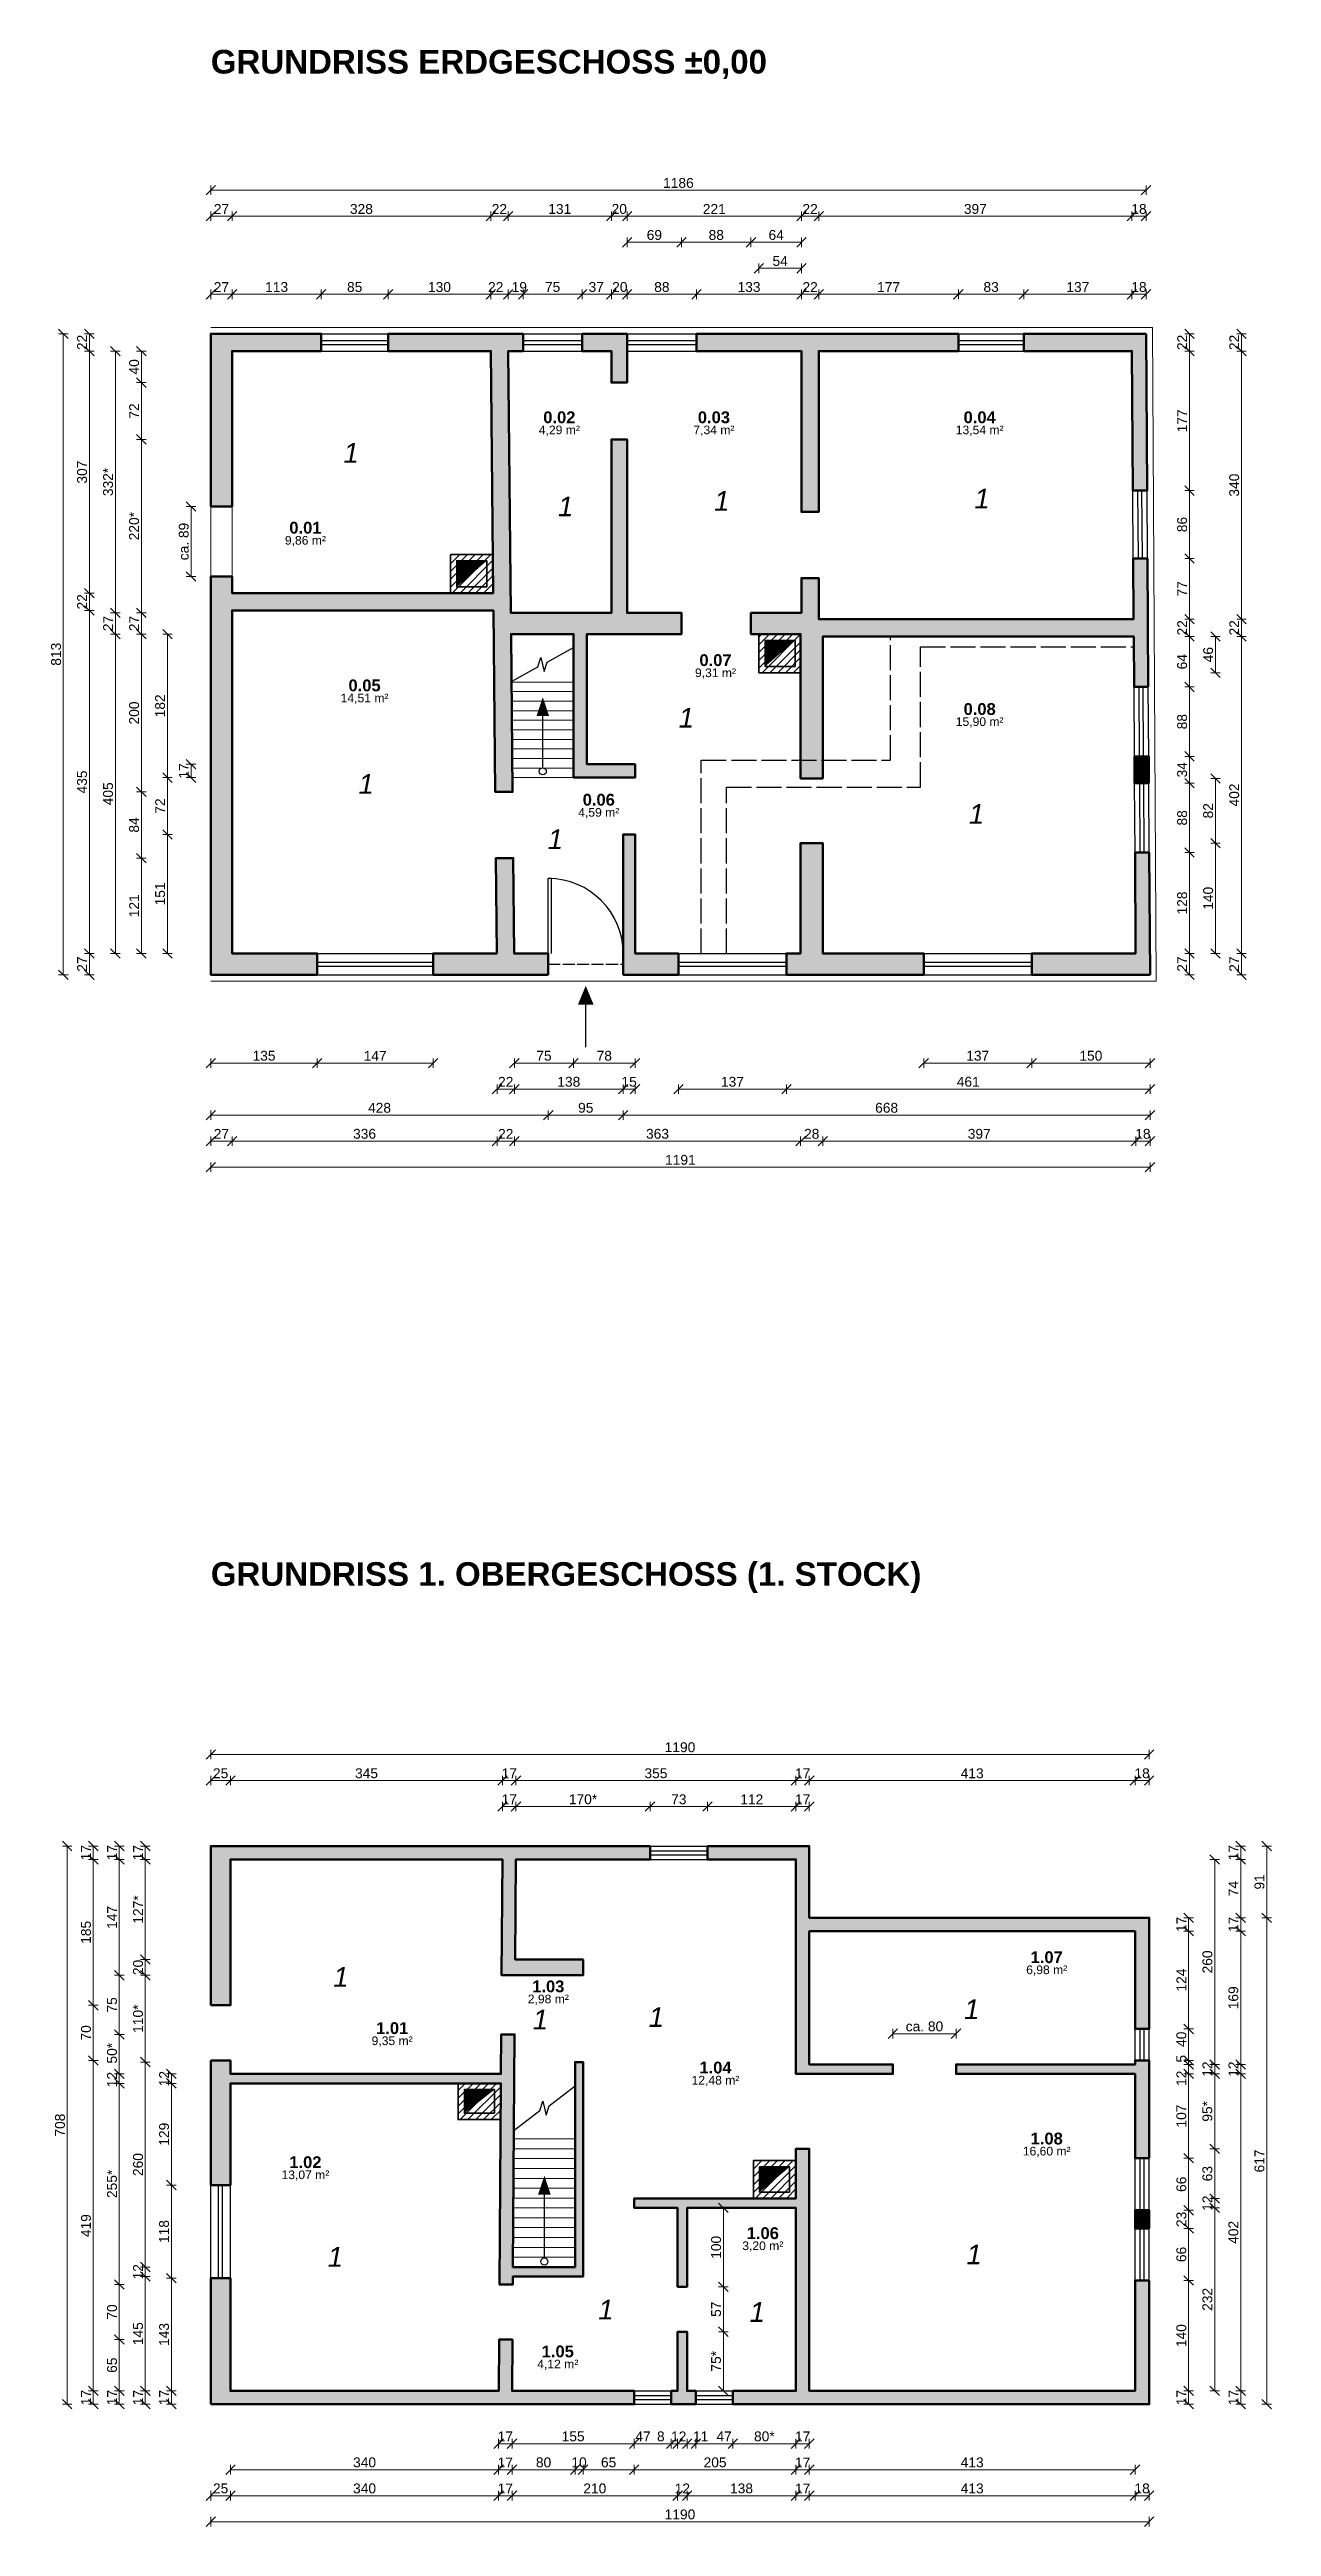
# Model space of a CAD drawing. Header units: centimetres. Extents: x -204 to 1345, y -1968 to 1173.
import ezdxf
from ezdxf.enums import TextEntityAlignment as Align

# ---------------------------------------------------------------- set-up
doc = ezdxf.new("R2010")
doc.units = ezdxf.units.CM
doc.linetypes.add('DASHED', pattern=[1.524, 1.27, -0.254])
for name, color, linetype, lineweight in [('BEMASSUNG', 7, 'Continuous', 18), ('FENSTER', 7, 'Continuous', 25), ('FENSTER_UNKLAR', 7, 'Continuous', 18), ('KELLER_VERMUTET', 8, 'DASHED', 25), ('LINIE_AUSSEN_VORLAGE', 7, 'Continuous', 18), ('MARKIERUNG_1_VORLAGE', 5, 'Continuous', 25), ('PLANKOPF', 7, 'Continuous', 25), ('RAUMSTEMPEL', 7, 'Continuous', 18), ('SCHORNSTEIN', 7, 'Continuous', 35), ('SYMBOLE', 7, 'Continuous', 25), ('TREPPE', 7, 'Continuous', 18), ('TREPPE_LAUFLINIE', 7, 'Continuous', 25), ('TUER', 7, 'Continuous', 25), ('WAND', 7, 'Continuous', 50), ('WAND_FUELLUNG', 8, 'Continuous', 0)]:
    doc.layers.add(name, color=color, linetype=linetype, lineweight=lineweight)
doc.styles.add('HAND', font='ariali.ttf')
doc.styles.add('PLAN', font='arial.ttf')
doc.styles.add('PLAN_FETT', font='arialbd.ttf')
doc.dimstyles.new('BESTAND_1_50', dxfattribs={"dimscale": 5, "dimtxt": 2.5, "dimasz": 1.5, "dimexe": 1.2, "dimexo": 0, "dimgap": 0.6, "dimtad": 1, "dimdec": 0, "dimtxsty": 'PLAN', "dimtsz": 1.2, "dimcen": 2.5, "dimclrd": 7, "dimclre": 7, "dimclrt": 7, "dimazin": 3, "dimtfac": 1, "dimtmove": 2, "dimatfit": 3, "dimlwd": 18, "dimlwe": 13})

msp = doc.modelspace()

# ---------------------------------------------------------------- hatches: boundary and pattern name
at = {"layer": 'SCHORNSTEIN'}
h = msp.add_hatch(dxfattribs=at)
h.set_pattern_fill('ANSI31', scale=2.2)
h.paths.add_polyline_path([(304, 484), (304, 533), (357.8, 533), (358, 508), (358, 484)])
h.paths.add_polyline_path([(350, 525), (312, 525), (312, 492), (350, 492)], flags=0)
h = msp.add_hatch(color=7, dxfattribs=at)
h.dxf.hatch_style = 1
h.paths.add_polyline_path([(312, 492), (350, 525), (312, 525)])
h = msp.add_hatch(dxfattribs=at)
h.set_pattern_fill('ANSI31', scale=2.2)
h.paths.add_polyline_path([(748, 383), (695, 383), (695, 432), (748, 432)])
h.paths.add_polyline_path([(741, 424), (703, 424), (703, 391), (741, 391)], flags=0)
h = msp.add_hatch(color=7, dxfattribs=at)
h.dxf.hatch_style = 1
h.paths.add_polyline_path([(703, 391), (741, 424), (703, 424)])
h = msp.add_hatch(dxfattribs=at)
h.set_pattern_fill('ANSI31', scale=2.2)
h.paths.add_polyline_path([(367.5, -1452), (313.7, -1452), (313.7, -1406), (367.7, -1406), (367.7, -1429)])
h.paths.add_polyline_path([(359.7, -1414), (321.7, -1414), (321.7, -1444), (359.7, -1444)], flags=0)
h = msp.add_hatch(color=7, dxfattribs=at)
h.dxf.hatch_style = 1
h.paths.add_polyline_path([(321.7, -1444), (359.7, -1414), (321.7, -1414)])
h = msp.add_hatch(dxfattribs=at)
h.set_pattern_fill('ANSI31', scale=2.2)
h.paths.add_polyline_path([(688, -1552), (688, -1504), (742, -1504), (742, -1552)])
h.paths.add_polyline_path([(734, -1512), (696, -1512), (696, -1544), (734, -1544)], flags=0)
h = msp.add_hatch(color=7, dxfattribs=at)
h.dxf.hatch_style = 1
h.paths.add_polyline_path([(696, -1544), (734, -1512), (696, -1512)])
at = {"layer": 'SYMBOLE'}
h = msp.add_hatch(color=7, dxfattribs=at)
h.dxf.hatch_style = 1
h.paths.add_polyline_path([(465.5, -38), (485.5, -38), (475.5, -14)])
at = {"layer": 'TREPPE_LAUFLINIE'}
h = msp.add_hatch(color=7, dxfattribs=at)
h.dxf.hatch_style = 1
h.paths.add_polyline_path([(413, 328), (429, 328), (421, 352)])
h = msp.add_hatch(color=7, dxfattribs=at)
h.dxf.hatch_style = 1
h.paths.add_polyline_path([(415, -1547), (431, -1547), (423, -1523)])
at = {"layer": 'WAND_FUELLUNG', "true_color": 0xcdcdcd}
h = msp.add_hatch(color=7, dxfattribs=at)
h.dxf.hatch_style = 1
h.paths.add_polyline_path([(135, 0), (0, 0), (0, 505), (27, 505), (27, 484), (358.2, 484), (355.2, 791), (225, 791), (225, 813), (396, 813), (396, 791), (377.2, 791), (380.5, 459), (508, 459), (508, 679), (528, 679), (528, 459), (597, 459), (597, 432), (477, 432), (477, 267), (538, 267), (538, 250), (460, 250), (460, 432), (380.7, 432), (382.7, 232), (360.7, 232), (358.5, 462), (27, 462), (27, 27), (135, 27)])
h = msp.add_hatch(color=7, dxfattribs=at)
h.dxf.hatch_style = 1
h.paths.add_polyline_path([(0, 594), (0, 813), (140, 813), (140, 791), (27, 791), (27, 594)])
h = msp.add_hatch(color=7, dxfattribs=at)
h.dxf.hatch_style = 1
h.paths.add_polyline_path([(528, 813), (528, 751), (508, 751), (508, 791), (471, 791), (471, 813)])
h = msp.add_hatch(color=7, dxfattribs=at)
h.dxf.hatch_style = 1
h.paths.add_polyline_path([(948, 813), (948, 791), (771, 791), (771, 587), (749, 587), (749, 791), (616, 791), (616, 813)])
h = msp.add_hatch(color=7, dxfattribs=at)
h.dxf.hatch_style = 1
h.paths.add_polyline_path([(1186, 813), (1187.2, 614), (1169.2, 614), (1168.1, 791), (1031, 791), (1031, 813)])
h = msp.add_hatch(color=7, dxfattribs=at)
h.dxf.hatch_style = 1
h.paths.add_polyline_path([(1188.8, 365), (1170.8, 365), (1170.4, 429), (776, 429), (776, 249), (748, 249), (748, 432), (685, 432), (685, 459), (749, 459), (749, 503), (771, 503), (771, 451), (1170.2, 451), (1169.8, 528), (1187.8, 528)])
h = msp.add_hatch(color=7, dxfattribs=at)
h.dxf.hatch_style = 1
h.paths.add_polyline_path([(1189.5, 243), (1171.5, 243), (1171.3, 277), (1189.3, 277)])
h = msp.add_hatch(color=7, dxfattribs=at)
h.dxf.hatch_style = 1
h.paths.add_polyline_path([(523, 0), (523, 178), (538, 178), (538, 27), (593, 27), (593, 0)])
h = msp.add_hatch(color=7, dxfattribs=at)
h.dxf.hatch_style = 1
h.paths.add_polyline_path([(904, 0), (730, 0), (730, 27), (748, 27), (748, 167), (776, 167), (776, 27), (904, 27)])
h = msp.add_hatch(color=7, dxfattribs=at)
h.dxf.hatch_style = 1
h.paths.add_polyline_path([(428, 0), (282, 0), (282, 27), (362.7, 27), (361.5, 148), (383.5, 148), (384.7, 27), (428, 27)])
h = msp.add_hatch(color=7, dxfattribs=at)
h.dxf.hatch_style = 1
h.paths.add_polyline_path([(1191, 0), (1041, 0), (1041, 27), (1172.8, 27), (1172, 155), (1190, 155)])
h = msp.add_hatch(color=7, dxfattribs=at)
h.dxf.hatch_style = 1
h.paths.add_polyline_path([(0, -1307), (0, -1105), (557, -1105), (557, -1122), (386.9, -1122), (386, -1249), (472, -1249), (472, -1269), (368.8, -1269), (369.9, -1122), (25, -1122), (25, -1307)])
h = msp.add_hatch(color=7, dxfattribs=at)
h.dxf.hatch_style = 1
h.paths.add_polyline_path([(630, -1105), (759, -1105), (759, -1196), (1190, -1196), (1190, -1337), (1172, -1337), (1172, -1213), (759, -1213), (759, -1382), (865, -1382), (865, -1394), (742, -1394), (742, -1122), (630, -1122)])
h = msp.add_hatch(color=7, dxfattribs=at)
h.dxf.hatch_style = 1
h.paths.add_polyline_path([(0, -1377), (25, -1377), (25, -1394), (368, -1394), (368.3, -1344), (385.3, -1344), (383.2, -1639), (462, -1639), (462, -1379), (472, -1379), (472, -1651), (383.1, -1651), (383.1, -1661), (366.1, -1661), (367.9, -1406), (25, -1406), (25, -1535), (0, -1535)])
h = msp.add_hatch(color=7, dxfattribs=at)
h.dxf.hatch_style = 1
h.paths.add_polyline_path([(1190, -1501), (1172, -1501), (1172, -1394), (945, -1394), (945, -1382), (1172, -1382), (1172, -1377), (1190, -1377)])
h = msp.add_hatch(color=7, dxfattribs=at)
h.dxf.hatch_style = 1
h.paths.add_polyline_path([(1190, -1656), (1190, -1813), (662, -1813), (662, -1796), (742, -1796), (742, -1564), (604, -1564), (604, -1664), (592, -1664), (592, -1564), (537, -1564), (537, -1552), (742, -1552), (742, -1489), (759, -1489), (759, -1796), (1172, -1796), (1172, -1656)])
h = msp.add_hatch(color=7, dxfattribs=at)
h.dxf.hatch_style = 1
h.paths.add_polyline_path([(1190, -1590), (1172, -1590), (1172, -1567), (1190, -1567)])
h = msp.add_hatch(color=7, dxfattribs=at)
h.dxf.hatch_style = 1
h.paths.add_polyline_path([(0, -1813), (0, -1653), (25, -1653), (25, -1796), (365.1, -1796), (365.6, -1731), (382.6, -1731), (382.1, -1796), (537, -1796), (537, -1813)])
h = msp.add_hatch(color=7, dxfattribs=at)
h.dxf.hatch_style = 1
h.paths.add_polyline_path([(584, -1813), (584, -1796), (592, -1796), (592, -1721), (604, -1721), (604, -1796), (615, -1796), (615, -1813)])

# ---------------------------------------------------------------- linework, layer by layer
at = {"layer": 'FENSTER'}
for points in [[(140, 813), (225, 813)], [(140, 804.5), (225, 804.5)], [(140, 799.5), (140, 804.5)], [(140, 799.5), (225, 799.5)], [(140, 791), (225, 791)], [(225, 799.5), (225, 804.5)], [(396, 813), (471, 813)], [(396, 804.5), (471, 804.5)], [(396, 799.5), (396, 804.5)], [(396, 799.5), (471, 799.5)], [(396, 791), (471, 791)], [(471, 799.5), (471, 804.5)], [(528, 813), (616, 813)], [(528, 804.5), (616, 804.5)], [(528, 799.5), (528, 804.5)], [(528, 799.5), (616, 799.5)], [(528, 791), (616, 791)], [(616, 799.5), (616, 804.5)], [(948, 813), (1031, 813)], [(948, 804.5), (1031, 804.5)], [(948, 799.5), (948, 804.5)], [(948, 799.5), (1031, 799.5)], [(948, 791), (1031, 791)], [(1031, 799.5), (1031, 804.5)], [(1169.8, 528), (1169.2, 614)], [(1176.3, 528), (1175.7, 614)], [(1175.7, 614), (1180.7, 614)], [(1181.3, 528), (1180.7, 614)], [(1187.8, 528), (1187.2, 614)], [(1176.3, 528), (1181.3, 528)], [(1171.3, 277), (1170.8, 365)], [(1177.8, 277), (1177.3, 365)], [(1177.3, 365), (1182.3, 365)], [(1182.8, 277), (1182.3, 365)], [(1189.3, 277), (1188.8, 365)], [(1177.8, 277), (1182.8, 277)], [(1172, 155), (1171.5, 243)], [(1178.5, 155), (1178, 243)], [(1178, 243), (1183, 243)], [(1183.5, 155), (1183, 243)], [(1190, 155), (1189.5, 243)], [(1178.5, 155), (1183.5, 155)], [(135, 27), (282, 27)], [(135, 16), (282, 16)], [(135, 11), (135, 16)], [(135, 11), (282, 11)], [(135, 0), (282, 0)], [(282, 11), (282, 16)], [(593, 27), (730, 27)], [(593, 16), (730, 16)], [(593, 11), (593, 16)], [(593, 11), (730, 11)], [(593, 0), (730, 0)], [(730, 11), (730, 16)], [(904, 27), (1041, 27)], [(904, 16), (1041, 16)], [(904, 11), (904, 16)], [(904, 11), (1041, 11)], [(904, 0), (1041, 0)], [(1041, 11), (1041, 16)], [(557, -1105), (630, -1105)], [(557, -1111), (630, -1111)], [(557, -1116), (557, -1111)], [(557, -1116), (630, -1116)], [(557, -1122), (630, -1122)], [(630, -1116), (630, -1111)], [(1172, -1377), (1172, -1337)], [(1178.5, -1377), (1178.5, -1337)], [(1178.5, -1337), (1183.5, -1337)], [(1183.5, -1377), (1183.5, -1337)], [(1190, -1377), (1190, -1337)], [(1178.5, -1377), (1183.5, -1377)], [(1172, -1567), (1172, -1501)], [(1178.5, -1567), (1178.5, -1501)], [(1178.5, -1501), (1183.5, -1501)], [(1183.5, -1567), (1183.5, -1501)], [(1190, -1567), (1190, -1501)], [(0, -1653), (0, -1535)], [(10, -1653), (10, -1535)], [(10, -1535), (15, -1535)], [(15, -1653), (15, -1535)], [(25, -1653), (25, -1535)], [(1178.5, -1567), (1183.5, -1567)], [(1172, -1656), (1172, -1590)], [(1178.5, -1656), (1178.5, -1590)], [(1178.5, -1590), (1183.5, -1590)], [(1183.5, -1656), (1183.5, -1590)], [(1190, -1656), (1190, -1590)], [(10, -1653), (15, -1653)], [(1178.5, -1656), (1183.5, -1656)], [(537, -1796), (584, -1796)], [(537, -1802), (584, -1802)], [(537, -1807), (537, -1802)], [(537, -1807), (584, -1807)], [(537, -1813), (584, -1813)], [(584, -1807), (584, -1802)], [(615, -1796), (662, -1796)], [(615, -1802), (662, -1802)], [(615, -1807), (615, -1802)], [(615, -1807), (662, -1807)], [(615, -1813), (662, -1813)], [(662, -1807), (662, -1802)]]:
    msp.add_lwpolyline(points, dxfattribs=at)
at = {"layer": 'FENSTER_UNKLAR'}
for points in [[(0, 505), (0, 594)], [(27, 505), (27, 594)]]:
    msp.add_lwpolyline(points, dxfattribs=at)
at = {"layer": 'KELLER_VERMUTET', "ltscale": 25}
for points in [[(622, 27), (622, 272), (862, 272), (862, 429)], [(654, 27), (654, 238), (900, 238), (900, 416), (1170.4, 416)]]:
    msp.add_lwpolyline(points, dxfattribs=at)
at = {"layer": 'LINIE_AUSSEN_VORLAGE'}
msp.add_lwpolyline([(0, 821), (1194, 821), (1199, -8), (0, -8)], dxfattribs=at)
at = {"layer": 'SCHORNSTEIN'}
for points in [[(358, 484), (304, 484), (304, 533), (357.8, 533), (358, 508)], [(350, 492), (350, 525), (312, 525), (312, 492)], [(748, 432), (748, 383), (695, 383), (695, 432)], [(741, 391), (741, 424), (703, 424), (703, 391)], [(367.7, -1429), (367.5, -1452), (313.7, -1452), (313.7, -1406), (367.7, -1406)], [(359.7, -1444), (359.7, -1414), (321.7, -1414), (321.7, -1444)], [(742, -1552), (688, -1552), (688, -1504), (742, -1504)], [(734, -1544), (734, -1512), (696, -1512), (696, -1544)]]:
    msp.add_lwpolyline(points, close=True, dxfattribs=at)
at = {"layer": 'SYMBOLE'}
msp.add_line((475.5, -92), (475.5, -34), dxfattribs=at)
at = {"layer": 'TREPPE'}
for p, q in [((381.3, 371.3), (460, 371.3)), ((381.5, 359.2), (460, 359.2)), ((381.6, 347.1), (460, 347.1)), ((381.7, 334.9), (460, 334.9)), ((381.8, 322.8), (460, 322.8)), ((381.9, 310.7), (460, 310.7)), ((382.1, 298.5), (460, 298.5)), ((382.2, 286.4), (460, 286.4)), ((382.3, 274.3), (460, 274.3)), ((382.4, 262.1), (460, 262.1)), ((382.5, 250), (460, 250)), ((384.2, -1501.5), (462, -1501.5)), ((384.3, -1489), (462, -1489)), ((384.4, -1476.5), (462, -1476.5)), ((383.9, -1539), (462, -1539)), ((384, -1526.5), (462, -1526.5)), ((384.1, -1514), (462, -1514)), ((383.8, -1551.5), (462, -1551.5)), ((383.8, -1564), (462, -1564)), ((383.5, -1601.5), (462, -1601.5)), ((383.6, -1589), (462, -1589)), ((383.7, -1576.5), (462, -1576.5)), ((383.3, -1626.5), (462, -1626.5)), ((383.4, -1614), (462, -1614)), ((383.2, -1639), (462, -1639))]:
    msp.add_line(p, q, dxfattribs=at)
at = {"layer": 'TREPPE_LAUFLINIE'}
for p, q in [((421, 262.5), (421, 330)), ((423, -1627.5), (423, -1545))]:
    msp.add_line(p, q, dxfattribs=at)
for points in [[(381.3, 372), (414.7, 390.5), (418.7, 402.5), (422.7, 384.5), (426.7, 396.5), (460, 415)], [(384.5, -1466), (417.2, -1440.5), (421.2, -1428.5), (425.2, -1446.5), (429.2, -1434.5), (462, -1409)]]:
    msp.add_lwpolyline(points, dxfattribs=at)
for centre in [(421, 258), (423, -1632)]:
    msp.add_circle(centre, 4.5, dxfattribs=at)
at = {"layer": 'TUER'}
for points in [[(428, 27), (428, 122)], [(432, 27), (432, 122), (428, 122)]]:
    msp.add_lwpolyline(points, dxfattribs=at)
at = {"layer": 'TUER', "linetype": 'DASHED', "ltscale": 12}
msp.add_lwpolyline([(428, 13.5), (523, 13.5)], dxfattribs=at)
at = {"layer": 'TUER'}
msp.add_arc((428, 27), 95, 0, 90, dxfattribs=at)
at = {"layer": 'WAND'}
for points in [[(135, 0), (0, 0), (0, 505), (27, 505), (27, 484), (358.2, 484), (355.2, 791), (225, 791), (225, 813), (396, 813), (396, 791), (377.2, 791), (380.5, 459), (508, 459), (508, 679), (528, 679), (528, 459), (597, 459), (597, 432), (477, 432), (477, 267), (538, 267), (538, 250), (460, 250), (460, 432), (380.7, 432), (382.7, 232), (360.7, 232), (358.5, 462), (27, 462), (27, 27), (135, 27)], [(0, 594), (0, 813), (140, 813), (140, 791), (27, 791), (27, 594)], [(528, 813), (528, 751), (508, 751), (508, 791), (471, 791), (471, 813)], [(948, 813), (948, 791), (771, 791), (771, 587), (749, 587), (749, 791), (616, 791), (616, 813)], [(1186, 813), (1187.2, 614), (1169.2, 614), (1168.1, 791), (1031, 791), (1031, 813)], [(1188.8, 365), (1170.8, 365), (1170.4, 429), (776, 429), (776, 249), (748, 249), (748, 432), (685, 432), (685, 459), (749, 459), (749, 503), (771, 503), (771, 451), (1170.2, 451), (1169.8, 528), (1187.8, 528)], [(1189.5, 243), (1171.5, 243), (1171.3, 277), (1189.3, 277)], [(523, 0), (523, 178), (538, 178), (538, 27), (593, 27), (593, 0)], [(904, 0), (730, 0), (730, 27), (748, 27), (748, 167), (776, 167), (776, 27), (904, 27)], [(428, 0), (282, 0), (282, 27), (362.7, 27), (361.5, 148), (383.5, 148), (384.7, 27), (428, 27)], [(1191, 0), (1041, 0), (1041, 27), (1172.8, 27), (1172, 155), (1190, 155)], [(0, -1307), (0, -1105), (557, -1105), (557, -1122), (386.9, -1122), (386, -1249), (472, -1249), (472, -1269), (368.8, -1269), (369.9, -1122), (25, -1122), (25, -1307)], [(630, -1105), (759, -1105), (759, -1196), (1190, -1196), (1190, -1337), (1172, -1337), (1172, -1213), (759, -1213), (759, -1382), (865, -1382), (865, -1394), (742, -1394), (742, -1122), (630, -1122)], [(0, -1377), (25, -1377), (25, -1394), (368, -1394), (368.3, -1344), (385.3, -1344), (383.2, -1639), (462, -1639), (462, -1379), (472, -1379), (472, -1651), (383.1, -1651), (383.1, -1661), (366.1, -1661), (367.9, -1406), (25, -1406), (25, -1535), (0, -1535)], [(1190, -1501), (1172, -1501), (1172, -1394), (945, -1394), (945, -1382), (1172, -1382), (1172, -1377), (1190, -1377)], [(1190, -1656), (1190, -1813), (662, -1813), (662, -1796), (742, -1796), (742, -1564), (604, -1564), (604, -1664), (592, -1664), (592, -1564), (537, -1564), (537, -1552), (742, -1552), (742, -1489), (759, -1489), (759, -1796), (1172, -1796), (1172, -1656)], [(1190, -1590), (1172, -1590), (1172, -1567), (1190, -1567)], [(0, -1813), (0, -1653), (25, -1653), (25, -1796), (365.1, -1796), (365.6, -1731), (382.6, -1731), (382.1, -1796), (537, -1796), (537, -1813)], [(584, -1813), (584, -1796), (592, -1796), (592, -1721), (604, -1721), (604, -1796), (615, -1796), (615, -1813)]]:
    msp.add_lwpolyline(points, close=True, dxfattribs=at)

# ---------------------------------------------------------------- texts
at = {"layer": 'MARKIERUNG_1_VORLAGE', "true_color": 0x1e46c8, "style": 'HAND'}
for p in [(178, 662), (450, 594), (648, 601), (978, 604), (603, 326), (197, 242), (971, 204), (437, 172), (165, -1271), (418, -1325), (565, -1322), (965, -1312), (158, -1626), (968, -1623), (501, -1693), (693, -1696)]:
    msp.add_text('1', height=25, dxfattribs=at).set_placement(p, align=Align.MIDDLE_CENTER)
at = {"layer": 'PLANKOPF', "style": 'PLAN_FETT'}
for s, p in [('GRUNDRISS ERDGESCHOSS ±0,00', (0, 1143)), ('GRUNDRISS 1. OBERGESCHOSS (1. STOCK)', (0, -775))]:
    msp.add_text(s, height=30, dxfattribs=at).set_placement(p)
at = {"layer": 'RAUMSTEMPEL'}
for s, height, style, p in [('4,29 m²', 11, 'PLAN', (442, 691)), ('0.02', 15, 'PLAN_FETT', (442, 707)), ('7,34 m²', 11, 'PLAN', (638, 691)), ('0.03', 15, 'PLAN_FETT', (638, 707)), ('13,54 m²', 11, 'PLAN', (975, 691)), ('0.04', 15, 'PLAN_FETT', (975, 707)), ('0.01', 15, 'PLAN_FETT', (120, 567)), ('9,86 m²', 11, 'PLAN', (120, 551)), ('9,31 m²', 11, 'PLAN', (640, 383)), ('0.07', 15, 'PLAN_FETT', (640, 399)), ('14,51 m²', 11, 'PLAN', (195, 351)), ('0.05', 15, 'PLAN_FETT', (195, 367)), ('15,90 m²', 11, 'PLAN', (975, 321)), ('0.08', 15, 'PLAN_FETT', (975, 337)), ('0.06', 15, 'PLAN_FETT', (492, 222)), ('4,59 m²', 11, 'PLAN', (492, 206)), ('6,98 m²', 11, 'PLAN', (1060, -1262)), ('1.07', 15, 'PLAN_FETT', (1060, -1246)), ('1.03', 15, 'PLAN_FETT', (428, -1283)), ('2,98 m²', 11, 'PLAN', (428, -1299)), ('9,35 m²', 11, 'PLAN', (230, -1352)), ('1.01', 15, 'PLAN_FETT', (230, -1336)), ('1.04', 15, 'PLAN_FETT', (640, -1386)), ('12,48 m²', 11, 'PLAN', (640, -1402)), ('1.08', 15, 'PLAN_FETT', (1060, -1476)), ('1.02', 15, 'PLAN_FETT', (120, -1506)), ('16,60 m²', 11, 'PLAN', (1060, -1492)), ('13,07 m²', 11, 'PLAN', (120, -1522)), ('1.06', 15, 'PLAN_FETT', (700, -1596)), ('3,20 m²', 11, 'PLAN', (700, -1612)), ('4,12 m²', 11, 'PLAN', (440, -1762)), ('1.05', 15, 'PLAN_FETT', (440, -1746))]:
    msp.add_text(s, height=height, dxfattribs=dict(at, style=style)).set_placement(p, align=Align.MIDDLE_CENTER)

# ---------------------------------------------------------------- dimensions: what is measured, and where the dimension line sits
at = {"layer": 'BEMASSUNG'}
for base, p1, p2, location in [((0, 995), (0, 1001), (1186, 1001), (593, 1004.2)), ((0, 962), (0, 968), (27, 968), (13.5, 971.2)), ((27, 962), (27, 968), (355, 968), (191, 971.2)), ((355, 962), (355, 968), (377, 968), (366, 971.2)), ((377, 962), (377, 968), (508, 968), (442.5, 971.2)), ((508, 962), (508, 968), (528, 968), (518, 971.2)), ((528, 962), (528, 968), (749, 968), (638.5, 971.2)), ((749, 962), (749, 968), (771, 968), (760, 971.2)), ((771, 962), (771, 968), (1168, 968), (969.5, 971.2)), ((1168, 962), (1168, 968), (1186, 968), (1177, 971.2)), ((528, 929), (528, 935), (597, 935), (562.5, 938.2)), ((597, 929), (597, 935), (685, 935), (641, 938.2)), ((685, 929), (685, 935), (749, 935), (717, 938.2)), ((695, 896), (695, 902), (749, 902), (722, 905.2)), ((0, 863), (0, 869), (27, 869), (13.5, 872.2)), ((27, 863), (27, 869), (140, 869), (83.5, 872.2)), ((140, 863), (140, 869), (225, 869), (182.5, 872.2)), ((225, 863), (225, 869), (355, 869), (290, 872.2)), ((355, 863), (355, 869), (377, 869), (361.3, 872.2)), ((377, 863), (377, 869), (396, 869), (391.2, 872.2)), ((396, 863), (396, 869), (471, 869), (433.5, 872.2)), ((471, 863), (471, 869), (508, 869), (488.8, 872.2)), ((508, 863), (508, 869), (528, 869), (518.7, 872.2)), ((528, 863), (528, 869), (616, 869), (572, 872.2)), ((616, 863), (616, 869), (749, 869), (682.5, 872.2)), ((749, 863), (749, 869), (771, 869), (760, 872.2)), ((771, 863), (771, 869), (948, 869), (859.5, 872.2)), ((948, 863), (948, 869), (1031, 869), (989.5, 872.2)), ((1031, 863), (1031, 869), (1168, 869), (1099.5, 872.2)), ((1168, 863), (1168, 869), (1186, 869), (1177, 872.2)), ((0, -112), (0, -118), (135, -118), (67.5, -102.8)), ((135, -112), (135, -118), (282, -118), (208.5, -102.8)), ((385, -112), (385, -118), (460, -118), (422.5, -102.8)), ((460, -112), (460, -118), (538, -118), (499, -102.8)), ((904, -112), (904, -118), (1041, -118), (972.5, -102.8)), ((1041, -112), (1041, -118), (1191, -118), (1116, -102.8)), ((363, -145), (363, -151), (385, -151), (374, -135.8)), ((385, -145), (385, -151), (523, -151), (454, -135.8)), ((523, -145), (523, -151), (538, -151), (530.5, -135.8)), ((593, -145), (593, -151), (730, -151), (661.5, -135.8)), ((730, -145), (730, -151), (1191, -151), (960.5, -135.8)), ((0, -178), (0, -184), (428, -184), (214, -168.8)), ((428, -178), (428, -184), (523, -184), (475.5, -168.8)), ((523, -178), (523, -184), (1191, -184), (857, -168.8)), ((0, -211), (0, -217), (27, -217), (13.5, -201.8)), ((27, -211), (27, -217), (363, -217), (195, -201.8)), ((363, -211), (363, -217), (385, -217), (374, -201.8)), ((385, -211), (385, -217), (748, -217), (566.5, -201.8)), ((748, -211), (748, -217), (776, -217), (762, -201.8)), ((776, -211), (776, -217), (1173, -217), (974.5, -201.8)), ((1173, -211), (1173, -217), (1191, -217), (1182, -201.8)), ((0, -244), (0, -250), (1191, -250), (595.5, -234.8)), ((0, -989), (0, -983), (1190, -983), (595, -979.8)), ((0, -1022), (0, -1016), (25, -1016), (12.5, -1012.8)), ((25, -1022), (25, -1016), (370, -1016), (197.5, -1012.8)), ((370, -1022), (370, -1016), (387, -1016), (378.5, -1012.8)), ((387, -1022), (387, -1016), (742, -1016), (564.5, -1012.8)), ((742, -1022), (742, -1016), (759, -1016), (750.5, -1012.8)), ((759, -1022), (759, -1016), (1172, -1016), (965.5, -1012.8)), ((1172, -1022), (1172, -1016), (1190, -1016), (1181, -1012.8)), ((370, -1055), (370, -1049), (387, -1049), (378.5, -1045.8)), ((557, -1055), (557, -1049), (630, -1049), (593.5, -1045.8)), ((630, -1055), (630, -1049), (742, -1049), (686, -1045.8)), ((742, -1055), (742, -1049), (759, -1049), (750.5, -1045.8)), ((365, -1863), (365, -1869), (382, -1869), (373.5, -1853.8)), ((382, -1863), (382, -1869), (537, -1869), (459.5, -1853.8)), ((537, -1863), (537, -1869), (584, -1869), (548.1, -1853.8)), ((584, -1863), (584, -1869), (592, -1869), (570.7, -1853.8)), ((592, -1863), (592, -1869), (604, -1869), (593.4, -1853.8)), ((604, -1863), (604, -1869), (615, -1869), (621.1, -1853.8)), ((615, -1863), (615, -1869), (662, -1869), (650.9, -1853.8)), ((742, -1863), (742, -1869), (759, -1869), (750.5, -1853.8)), ((25, -1896), (25, -1902), (365, -1902), (195, -1886.8)), ((365, -1896), (365, -1902), (382, -1902), (373.5, -1886.8)), ((382, -1896), (382, -1902), (462, -1902), (422, -1886.8)), ((462, -1896), (462, -1902), (472, -1902), (467, -1886.8)), ((472, -1896), (472, -1902), (537, -1902), (504.5, -1886.8)), ((537, -1896), (537, -1902), (742, -1902), (639.5, -1886.8)), ((742, -1896), (742, -1902), (759, -1902), (750.5, -1886.8)), ((759, -1896), (759, -1902), (1172, -1902), (965.5, -1886.8)), ((0, -1929), (0, -1935), (25, -1935), (12.5, -1919.8)), ((25, -1929), (25, -1935), (365, -1935), (195, -1919.8)), ((365, -1929), (365, -1935), (382, -1935), (373.5, -1919.8)), ((382, -1929), (382, -1935), (592, -1935), (487, -1919.8)), ((592, -1929), (592, -1935), (604, -1935), (598, -1919.8)), ((604, -1929), (604, -1935), (742, -1935), (673, -1919.8)), ((742, -1929), (742, -1935), (759, -1935), (750.5, -1919.8)), ((759, -1929), (759, -1935), (1172, -1935), (965.5, -1919.8)), ((1172, -1929), (1172, -1935), (1190, -1935), (1181, -1919.8)), ((0, -1962), (0, -1968), (1190, -1968), (595, -1952.8))]:
    msp.add_linear_dim(base=base, p1=p1, p2=p2, location=location, dimstyle='BESTAND_1_50', override={"dimtmove": 2}, dxfattribs=at).render()
for base, p1, p2, location in [((-187, 0), (-193, 0), (-193, 813), (-196.2, 406.5)), ((-154, 791), (-160, 791), (-160, 813), (-163.2, 802)), ((1241, 791), (1247, 791), (1247, 813), (1231.8, 802)), ((1307, 791), (1313, 791), (1313, 813), (1297.8, 802)), ((-154, 484), (-160, 484), (-160, 791), (-163.2, 637.5)), ((-88, 751), (-94, 751), (-94, 791), (-97.2, 771)), ((1241, 614), (1247, 614), (1247, 791), (1231.8, 702.5)), ((1307, 451), (1313, 451), (1313, 791), (1297.8, 621)), ((-88, 679), (-94, 679), (-94, 751), (-97.2, 715)), ((1241, 528), (1247, 528), (1247, 614), (1231.8, 571)), ((1241, 451), (1247, 451), (1247, 528), (1231.8, 489.5)), ((-154, 462), (-160, 462), (-160, 484), (-163.2, 473)), ((-154, 27), (-160, 27), (-160, 462), (-163.2, 244.5)), ((-121, 432), (-127, 432), (-127, 459), (-130.2, 445.5)), ((-88, 432), (-94, 432), (-94, 459), (-97.2, 445.5)), ((1241, 429), (1247, 429), (1247, 451), (1231.8, 440)), ((1307, 429), (1313, 429), (1313, 451), (1297.8, 440)), ((-121, 27), (-127, 27), (-127, 432), (-130.2, 229.5)), ((-88, 232), (-94, 232), (-94, 432), (-97.2, 332)), ((-55, 250), (-61, 250), (-61, 432), (-64.2, 341)), ((1241, 365), (1247, 365), (1247, 429), (1231.8, 397)), ((1274, 383), (1280, 383), (1280, 429), (1264.8, 406)), ((1307, 27), (1313, 27), (1313, 429), (1297.8, 228)), ((1241, 277), (1247, 277), (1247, 365), (1231.8, 321)), ((1241, 243), (1247, 243), (1247, 277), (1231.8, 260)), ((-55, 178), (-61, 178), (-61, 250), (-64.2, 214)), ((-25, 250), (-31, 250), (-31, 267), (-34.2, 258.5)), ((1274, 167), (1280, 167), (1280, 249), (1264.8, 208)), ((-88, 148), (-94, 148), (-94, 232), (-97.2, 190)), ((1241, 155), (1247, 155), (1247, 243), (1231.8, 199)), ((-55, 27), (-61, 27), (-61, 178), (-64.2, 102.5)), ((1241, 27), (1247, 27), (1247, 155), (1231.8, 91)), ((1274, 27), (1280, 27), (1280, 167), (1264.8, 97)), ((-88, 27), (-94, 27), (-94, 148), (-97.2, 87.5)), ((-154, 0), (-160, 0), (-160, 27), (-163.2, 13.5)), ((1241, 0), (1247, 0), (1247, 27), (1231.8, 13.5)), ((1307, 0), (1313, 0), (1313, 27), (1297.8, 13.5)), ((-182, -1813), (-188, -1813), (-188, -1105), (-191.2, -1459)), ((-149, -1122), (-155, -1122), (-155, -1105), (-158.2, -1113.5)), ((-116, -1122), (-122, -1122), (-122, -1105), (-125.2, -1113.5)), ((-83, -1122), (-89, -1122), (-89, -1105), (-92.2, -1113.5)), ((1306, -1122), (1312, -1122), (1312, -1105), (1296.8, -1113.5)), ((1339, -1196), (1345, -1196), (1345, -1105), (1329.8, -1150.5)), ((-149, -1307), (-155, -1307), (-155, -1122), (-158.2, -1214.5)), ((-116, -1269), (-122, -1269), (-122, -1122), (-125.2, -1195.5)), ((1273, -1382), (1279, -1382), (1279, -1122), (1263.8, -1252)), ((1306, -1196), (1312, -1196), (1312, -1122), (1296.8, -1159)), ((1240, -1213), (1246, -1213), (1246, -1196), (1230.8, -1204.5)), ((1306, -1213), (1312, -1213), (1312, -1196), (1296.8, -1204.5)), ((1339, -1813), (1345, -1813), (1345, -1196), (1329.8, -1504.5)), ((1240, -1337), (1246, -1337), (1246, -1213), (1230.8, -1275)), ((1306, -1382), (1312, -1382), (1312, -1213), (1296.8, -1297.5)), ((-83, -1269), (-89, -1269), (-89, -1249), (-92.2, -1259)), ((-116, -1344), (-122, -1344), (-122, -1269), (-125.2, -1306.5)), ((-149, -1377), (-155, -1377), (-155, -1307), (-158.2, -1342)), ((1240, -1377), (1246, -1377), (1246, -1337), (1230.8, -1350.1)), ((-149, -1796), (-155, -1796), (-155, -1377), (-158.2, -1586.5)), ((-83, -1639), (-89, -1639), (-89, -1379), (-92.2, -1509)), ((1240, -1382), (1246, -1382), (1246, -1377), (1230.8, -1374.8)), ((1240, -1394), (1246, -1394), (1246, -1382), (1230.8, -1399.6)), ((1273, -1394), (1279, -1394), (1279, -1382), (1263.8, -1388)), ((1306, -1394), (1312, -1394), (1312, -1382), (1296.8, -1388)), ((-116, -1406), (-122, -1406), (-122, -1394), (-125.2, -1401.2)), ((-50, -1406), (-56, -1406), (-56, -1394), (-59.2, -1400)), ((-50, -1535), (-56, -1535), (-56, -1406), (-59.2, -1470.5)), ((1240, -1501), (1246, -1501), (1246, -1394), (1230.8, -1447.5)), ((1306, -1796), (1312, -1796), (1312, -1394), (1296.8, -1595)), ((1240, -1567), (1246, -1567), (1246, -1501), (1230.8, -1534)), ((1273, -1552), (1279, -1552), (1279, -1489), (1263.8, -1520.5)), ((-50, -1653), (-56, -1653), (-56, -1535), (-59.2, -1594)), ((650, -1664), (656, -1664), (656, -1564), (640.8, -1614)), ((1240, -1590), (1246, -1590), (1246, -1567), (1230.8, -1578.5)), ((1273, -1564), (1279, -1564), (1279, -1552), (1263.8, -1558)), ((1273, -1796), (1279, -1796), (1279, -1564), (1263.8, -1680)), ((1240, -1656), (1246, -1656), (1246, -1590), (1230.8, -1623)), ((-83, -1651), (-89, -1651), (-89, -1639), (-92.2, -1645)), ((-116, -1731), (-122, -1731), (-122, -1661), (-125.2, -1696)), ((-83, -1796), (-89, -1796), (-89, -1651), (-92.2, -1723.5)), ((-50, -1796), (-56, -1796), (-56, -1653), (-59.2, -1724.5)), ((650, -1721), (656, -1721), (656, -1664), (640.8, -1692.5)), ((1240, -1796), (1246, -1796), (1246, -1656), (1230.8, -1726)), ((-116, -1796), (-122, -1796), (-122, -1731), (-125.2, -1763.5)), ((-149, -1813), (-155, -1813), (-155, -1796), (-158.2, -1804.5)), ((-116, -1813), (-122, -1813), (-122, -1796), (-125.2, -1804.5)), ((-83, -1813), (-89, -1813), (-89, -1796), (-92.2, -1804.5)), ((-50, -1813), (-56, -1813), (-56, -1796), (-59.2, -1804.5)), ((1240, -1813), (1246, -1813), (1246, -1796), (1230.8, -1804.5)), ((1306, -1813), (1312, -1813), (1312, -1796), (1296.8, -1804.5))]:
    msp.add_linear_dim(base=base, p1=p1, p2=p2, angle=90, location=location, dimstyle='BESTAND_1_50', override={"dimtmove": 2}, dxfattribs=at).render()
for base, p1, p2, location, text in [((-121, 459), (-127, 459), (-127, 791), (-130.2, 625), '332*'), ((-88, 459), (-94, 459), (-94, 679), (-97.2, 569), '220*'), ((-25, 505), (-31, 505), (-31, 594), (-34.2, 549.5), 'ca. 89'), ((-83, -1249), (-89, -1249), (-89, -1122), (-92.2, -1185.5), '127*'), ((-83, -1379), (-89, -1379), (-89, -1269), (-92.2, -1324), '110*'), ((-116, -1394), (-122, -1394), (-122, -1344), (-125.2, -1367.8), '50*'), ((-116, -1661), (-122, -1661), (-122, -1406), (-125.2, -1533.5), '255*'), ((1273, -1489), (1279, -1489), (1279, -1394), (1263.8, -1441.5), '95*'), ((650, -1796), (656, -1796), (656, -1721), (640.8, -1758.5), '75*')]:
    msp.add_linear_dim(base=base, p1=p1, p2=p2, angle=90, location=location, text=text, dimstyle='BESTAND_1_50', override={"dimtmove": 2}, dxfattribs=at).render()
for base, p1, p2, location, text in [((387, -1055), (387, -1049), (557, -1049), (472, -1045.8), '170*'), ((865, -1343), (865, -1337), (945, -1337), (905, -1333.8), 'ca. 80'), ((662, -1863), (662, -1869), (742, -1869), (702, -1853.8), '80*')]:
    msp.add_linear_dim(base=base, p1=p1, p2=p2, location=location, text=text, dimstyle='BESTAND_1_50', override={"dimtmove": 2}, dxfattribs=at).render()

doc.saveas('drawing.dxf')
